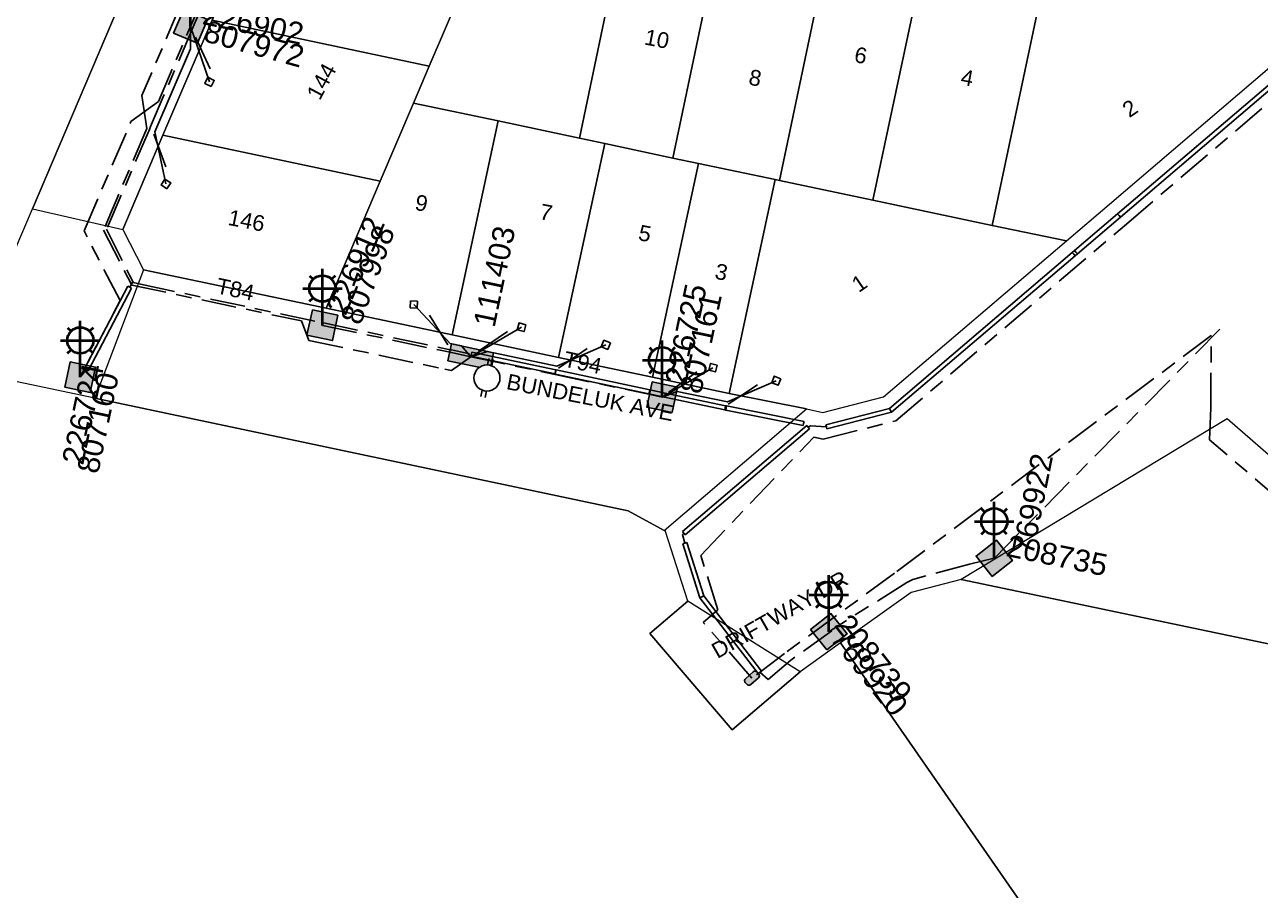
# Model space of a CAD drawing. Header units: metres. Extents: x 302931 to 308644, y 6253878 to 6257414.
# Drawn here: x 307960 to 308101.5, y 6255147.3 to 6255246.4 of the extents above; entities that cross this region are included whole.
import ezdxf
from ezdxf.enums import TextEntityAlignment as Align

# ---------------------------------------------------------------- set-up
doc = ezdxf.new("R2010")
doc.units = ezdxf.units.M
doc.linetypes.add('Cable Exist UG', pattern=[8.2, 4, -1.2, 1.8, -1.2])
doc.layers.get('0').update_dxf_attribs({"color": 6})
for name, color, linetype, lineweight in [('Cadastre Land Parcels_SP_EXT', 9, 'Continuous', 5), ('Cadastre Road Names_SP_HV_LV_SL_EXT', 9, 'Continuous', 5), ('Cadastre Roads_SP_EXT', 9, 'Continuous', 5)]:
    doc.layers.add(name, color=color, linetype=linetype, lineweight=lineweight)
for name, color, linetype in [('Duct_SP_EXT', 7, 'Continuous'), ('Equip_HV_EXT', 7, 'Continuous'), ('Equip_LV_EXT', 7, 'Continuous'), ('Equip_SP_SL_EXT', 7, 'Continuous'), ('Mains_HV_EXT', 7, 'Continuous'), ('Mains_LV_EXT', 7, 'Continuous'), ('Mains_LV_SL_EXT', 7, 'Continuous'), ('Services_SP_EXT', 7, 'Continuous'), ('SupportsUG_SP_LV_EXT', 7, 'Continuous'), ('SupportsUG_SP_LV_SL_EXT', 7, 'Continuous'), ('Trench_SP_EXT', 7, 'Continuous')]:
    doc.layers.add(name, color=color, linetype=linetype)
doc.styles.add('COLUMN_LABEL', font='arial.ttf')
doc.styles.add('iecARIAL', font='arial.ttf', dxfattribs={"height": 2})
doc.styles.add('POLE_LABEL', font='arial.ttf')
doc.styles.get("Standard").update_dxf_attribs({"font": 'arial.ttf'})

# ---------------------------------------------------------------- blocks, each defined once
blk = doc.blocks.new('COLUMN_EXT')
blk.add_hatch(color=256).paths.add_polyline_path([(-1.49, 1.48), (-1.49, -1.49), (1.48, -1.49), (1.48, 1.48)])
blk.add_lwpolyline([(-1.49, -1.49), (1.48, -1.49), (1.48, 1.48), (-1.49, 1.48)], close=True)
for tag, height, style, flags, p in [('ASSET_NUM', 2.5, 'COLUMN_LABEL', 8, (2, 2)), ('STRUCTURE_PLANT_NUMBER', 0.2, 'POLE_LABEL', 9, (1.81, 0.03)), ('STREET_CODE', 0.2, 'COLUMN_LABEL', 9, (1.81, -0.2))]:
    blk.add_attdef(tag, text='', height=height, dxfattribs=dict(style=style, flags=flags)).set_placement(p, align=Align.MIDDLE_LEFT)
at = {"flags": 9}
for tag, p in [('COLUMN_TYPE', (1.81, -0.4)), ('OWNED_BY', (1.81, -0.6)), ('STATE', (1.81, -0.8)), ('USAGE', (1.81, -1)), ('LEGEND', (1.81, -1.2)), ('LOCATION', (1.81, -1.4)), ('STREETNAME', (1.81, -1.6)), ('SUBURB', (1.81, -1.8)), ('NOTES', (1.81, -2))]:
    blk.add_attdef(tag, text='', height=0.2, dxfattribs=at).set_placement(p, align=Align.MIDDLE_LEFT)
at = {"flags": 1}
blk.add_attdef('Z', (1.81, -2.35), '', height=0.2, dxfattribs=at)
blk = doc.blocks.new('PILLAR_EXT')
blk.add_hatch(color=256).paths.add_polyline_path([(-2.475, 0.99), (-2.475, -0.99), (2.475, -0.99), (2.475, 0.99)])
blk.add_lwpolyline([(-2.475, -0.99), (2.475, -0.99), (2.475, 0.99), (-2.475, 0.99)], close=True)
at = {"style": 'iecARIAL', "flags": 8}
blk.add_attdef('ASSET_NUM', (1.5, 3.5), '', height=2.5, dxfattribs=at)
for tag, p, flags in [('OWNED_BY', (0, -0.2), 9), ('STATE', (0, -0.4), 9), ('SUPPORT_TYPE', (0, -0.6), 9), ('USAGE', (0, -0.8), 9), ('LEGEND', (0, -1), 9), ('LOCATION', (0, -1.2), 9), ('NOTES', (0, -1.4), 9), ('PARENT', (0, -1.6), 9), ('STREETNAME', (0, -1.8), 9), ('SUBURB', (0, -2), 1)]:
    blk.add_attdef(tag, p, '', height=0.2, dxfattribs=dict(flags=flags))
blk = doc.blocks.new('SL_LANTERN_EXT')
at = {"lineweight": 40}
for p, q in [((-1.46, 5.68), (-1.06, 5.28)), ((0, 1.97), (0, 6.47)), ((1.46, 5.68), (1.06, 5.28)), ((-2.25, 4.22), (2.25, 4.22)), ((-1.46, 2.76), (-1.06, 3.16)), ((1.46, 2.76), (1.06, 3.16)), ((0, 0), (0, 2.72))]:
    blk.add_line(p, q, dxfattribs=at)
blk.add_circle((0, 4.22), 1.5, dxfattribs=at)
at = {"style": 'iecARIAL', "flags": 8}
blk.add_attdef('ASSET_NUM', (1.5, 1.5), '', height=2.5, dxfattribs=at)
for tag, p, height, flags in [('CONSTRUCTED_VOLTAGE', (0.98, -0.65), 0.2, 9), ('CONTROL_TYPE', (0.98, -0.85), 0.2, 9), ('LANTERN_PURPOSE', (0.98, -1.05), 0.2, 9), ('LANTERN_TYPE', (0.98, -1.25), 0.2, 9), ('NO_PHASES', (0.98, -1.45), 0.2, 9), ('LNUMBER', (2.18, -3.25), 2.5, 8), ('OPERATING_VOLTAGE', (0.98, -1.65), 0.2, 9), ('ORIENTATION', (0.98, -1.85), 0.2, 9), ('OWNED_BY', (0.98, -2.05), 0.2, 9), ('STATE', (0.98, -2.25), 0.2, 9), ('USAGE', (0.98, -2.45), 0.2, 9), ('CEXIST', (0.98, -2.65), 0.2, 9), ('CNEW', (0.98, -2.85), 0.2, 9), ('CNUMBER', (0.98, -3.05), 0.2, 9), ('CREMOVE', (0.98, -3.25), 0.2, 9), ('CREPLACE', (0.98, -3.45), 0.2, 9), ('LKINGHEIGHT', (0.98, -3.65), 0.2, 9), ('LBRACKET', (0.98, -3.85), 0.2, 9), ('LBRACKETVOCAB', (0.98, -4.05), 0.2, 9), ('LCATEGORY', (0.98, -4.25), 0.2, 9), ('LCHARGE1', (0.98, -4.45), 0.2, 9), ('LCHARGE1PERCENT', (0.98, -4.65), 0.2, 9), ('LCHARGE2', (0.98, -4.85), 0.2, 9), ('LCHARGE2PERCENT', (0.98, -5.05), 0.2, 9), ('LCHARGE3', (0.98, -5.25), 0.2, 9), ('LCHARGE3PERCENT', (0.98, -5.45), 0.2, 9), ('LEXIST', (0.98, -5.65), 0.2, 9), ('LLAMP', (0.98, -5.85), 0.2, 9), ('LLAMPVOCAB', (0.98, -6.05), 0.2, 9), ('LMAST', (0.98, -6.25), 0.2, 9), ('LMASTVOCAB', (0.98, -6.45), 0.2, 9), ('LNEW', (0.98, -6.65), 0.2, 9), ('LANTNUMBER', (0.98, -6.85), 0.2, 9), ('LOUTREACH', (0.98, -7.25), 0.2, 9), ('LOUTREACHVOCAB', (0.98, -7.45), 0.2, 9), ('LRATECODE', (0.98, -7.65), 0.2, 9), ('LREMOVE', (0.98, -7.85), 0.2, 9), ('LREPLACE', (0.98, -8.05), 0.2, 9), ('LTYPE', (0.98, -8.25), 0.2, 9), ('LTYPEVOCAB', (0.98, -8.45), 0.2, 9), ('LEGEND', (0.98, -8.65), 0.2, 9), ('STREETNAME', (0.98, -9.25), 0.2, 9), ('SUBURB', (0.98, -9.45), 0.2, 1), ('LOCATION', (0.98, -8.85), 0.2, 9), ('NOTES', (0.98, -9.05), 0.2, 9)]:
    blk.add_attdef(tag, p, '', height=height, dxfattribs=dict(flags=flags))
blk = doc.blocks.new('CCP_EXT')
at = {"flags": 9}
for tag, p in [('LEGEND', (0, -1.4)), ('STATE', (0, -1.8)), ('LIFE_SUPPORT', (0, -1.6)), ('NOTES', (0, -2))]:
    blk.add_attdef(tag, text='', height=0.2, dxfattribs=at).set_placement(p, align=Align.MIDDLE_LEFT)
blk.add_wipeout([(0, 0.57), (0.57, 0), (0, -0.57), (-0.57, 0)])
blk.add_lwpolyline([(-0.57, 0), (0, 0.57), (0.57, 0), (0, -0.57), (-0.57, 0)])
at = {"flags": 1}
blk.add_attdef('Z', (0, 0), '', height=0.2, dxfattribs=at)
at = {"flags": 9}
for tag, p in [('CCP_TYPE', (0, 0)), ('CONSTRUCTED_VOLTAGE', (0, -0.2)), ('OPERATING_VOLTAGE', (0, -0.6)), ('ORIENTATION', (0, -0.8)), ('OWNED_BY', (0, -1)), ('NO_PHASES', (0, -0.4)), ('USAGE', (0, -1.2))]:
    blk.add_attdef(tag, text='', height=0.2, dxfattribs=at).set_placement(p, align=Align.MIDDLE_LEFT)
blk = doc.blocks.new('HV_STJ_EXT')
h = blk.add_hatch(color=256)
edge = h.paths.add_edge_path()
edge.add_ellipse((-0.59, 0.13), major_axis=(0.226, 0.226), ratio=1, start_angle=45, end_angle=135)
edge.add_line((-0.91, 0.13), (-0.91, -0.13))
edge.add_ellipse((-0.59, -0.13), major_axis=(0.226, 0.226), ratio=1, start_angle=135, end_angle=225)
edge.add_line((-0.59, -0.45), (0.59, -0.45))
edge.add_ellipse((0.59, -0.13), major_axis=(-0.226, 0.226), ratio=1, start_angle=135, end_angle=225)
edge.add_line((0.91, -0.13), (0.91, 0.13))
edge.add_ellipse((0.59, 0.13), major_axis=(-0.226, 0.226), ratio=1, start_angle=225, end_angle=315)
edge.add_line((0.59, 0.45), (-0.59, 0.45))
blk.add_lwpolyline([(-0.91, 0.13), (-0.91, -0.13, 0.414214), (-0.59, -0.45), (0.59, -0.45, 0.414214), (0.91, -0.13), (0.91, 0.13, 0.414214), (0.59, 0.45), (-0.59, 0.45, 0.414214)], format="xyb", close=True)
for tag, flags, p in [('ORIENTATION', 9, (1.5, 0)), ('Z', 1, (1.5, -0.8)), ('USAGE', 9, (1.5, -0.2)), ('LEGEND', 9, (1.5, -0.4)), ('NOTES', 9, (1.5, -0.6))]:
    blk.add_attdef(tag, text='', height=0.2, dxfattribs=dict(flags=flags)).set_placement(p, align=Align.MIDDLE_LEFT)
blk = doc.blocks.new('LV_UG_LINKS_OPEN_EXT')
for p, q in [((-0.25, 1.47), (-0.25, 2.22)), ((0.25, 1.47), (0.25, 2.22)), ((-0.25, -1.47), (-0.25, -2.22)), ((0.25, -1.47), (0.25, -2.22))]:
    blk.add_line(p, q)
at = {"flags": 9}
for tag, p in [('ACTUAL_STATUS', (0, 0)), ('CONSTRUCTED_VOLTAGE', (0, -0.2)), ('OPERATING_VOLTAGE', (0, -0.6)), ('ORIENTATION', (0, -0.8)), ('STATE', (0, -1)), ('SWITCH_TYPE', (0, -1.2)), ('NO_PHASES', (0, -0.4)), ('USAGE', (0, -1.4)), ('NOTES', (0, -1.6))]:
    blk.add_attdef(tag, text='', height=0.2, dxfattribs=at).set_placement(p, align=Align.MIDDLE_LEFT)
at = {"flags": 1}
blk.add_attdef('Z', (0, 0), '', height=0.2, dxfattribs=at)
blk.add_wipeout([(-0.25, 1.47), (-0.43, 1.43), (-0.61, 1.36), (-0.77, 1.28), (-0.93, 1.17), (-1.07, 1.05), (-1.19, 0.9), (-1.29, 0.75), (-1.38, 0.58), (-1.44, 0.4), (-1.48, 0.22), (-1.49, 0.03), (-1.49, -0.16), (-1.45, -0.34), (-1.4, -0.52), (-1.32, -0.69), (-1.23, -0.85), (-1.11, -1), (-0.98, -1.13), (-0.83, -1.24), (-0.66, -1.34), (-0.49, -1.41), (-0.31, -1.46), (-0.13, -1.49), (0.06, -1.49), (0.25, -1.47), (0.43, -1.43), (0.61, -1.36), (0.77, -1.28), (0.93, -1.17), (1.07, -1.05), (1.19, -0.9), (1.29, -0.75), (1.38, -0.58), (1.44, -0.4), (1.48, -0.22), (1.49, -0.03), (1.49, 0.16), (1.45, 0.34), (1.4, 0.52), (1.32, 0.69), (1.23, 0.85), (1.11, 1), (0.98, 1.13), (0.83, 1.24), (0.66, 1.34), (0.49, 1.41), (0.31, 1.46), (0.13, 1.49), (-0.06, 1.49)])
blk.add_lwpolyline([(0, -1.49, 1), (0, 1.49, 1)], format="xyb", close=True)

msp = doc.modelspace()

# ---------------------------------------------------------------- linework, layer by layer
at = {"layer": 'Cadastre Land Parcels_SP_EXT', "linetype": 'Continuous'}
for points in [[(307957.83, 6255218.07), (307960.92, 6255225.33), (307980.02, 6255270.25), (307988.92, 6255291.16), (308007.42, 6255334.66), (308016.46, 6255355.92), (308036.64, 6255403.38), (308044.03, 6255420.74), (308053.6, 6255443.25), (308058.78, 6255534.86), (308059.08, 6255540.16), (308062.15, 6255594.53), (308063.33, 6255603.53), (308063.98, 6255606.6), (308064.9, 6255611.01), (308010.97, 6255622.21), (307993.73, 6255571.89), (307943.55, 6255445.53)], [(307955.99, 6254975.06), (308076.88, 6255044.62), (308066.71, 6255071.53), (308063.87, 6255122.75), (308074.29, 6255145.61), (308053.43, 6255175.61), (308048.81, 6255172.3), (308041.04, 6255165.67), (308031.62, 6255176.69), (308031.62, 6255176.69), (308035.94, 6255180.39), (308033.42, 6255188.38), (308033.24, 6255188.48), (308029.14, 6255190.75), (307968.08, 6255203.64), (307951.68, 6255207.1)], [(308173.92, 6255160.61), (308173.26, 6255160.72), (308172.6, 6255160.83), (308171.95, 6255160.96), (308171.29, 6255161.09), (308067.26, 6255182.86), (308061.52, 6255181.39), (308053.43, 6255175.61), (308074.29, 6255145.61)]]:
    msp.add_lwpolyline(points, dxfattribs=at)
for points in [[(308029.7, 6255262.87), (308016.6, 6255265.64), (308011.38, 6255253.42), (308006.36, 6255241.67), (308004.56, 6255237.45), (308014.24, 6255235.42), (308023.55, 6255233.44), (308029.7, 6255262.87)], [(308040.44, 6255260.6), (308029.7, 6255262.87), (308023.55, 6255233.44), (308026.45, 6255232.82), (308034.25, 6255231.15), (308040.44, 6255260.6)], [(308052.64, 6255258.02), (308040.44, 6255260.6), (308034.25, 6255231.15), (308037.18, 6255230.53), (308045.97, 6255228.68), (308046.46, 6255228.58), (308052.64, 6255258.02)], [(308011.38, 6255253.42), (307986.5, 6255258.68), (307981.49, 6255246.93), (308006.36, 6255241.67), (308011.38, 6255253.42)], [(308063.38, 6255255.75), (308052.64, 6255258.02), (308046.46, 6255228.58), (308057.15, 6255226.33), (308063.38, 6255255.75)], [(308077.04, 6255252.87), (308063.38, 6255255.75), (308057.15, 6255226.33), (308070.82, 6255223.44), (308077.04, 6255252.87)], [(308084.22, 6255225.87), (308104.38, 6255243.08), (308103.29, 6255247.35), (308077.04, 6255252.87), (308070.82, 6255223.44), (308079.3, 6255221.67), (308084.22, 6255225.87)], [(308004.56, 6255237.45), (308006.36, 6255241.67), (307981.49, 6255246.93), (307975.87, 6255233.77), (308000.75, 6255228.51), (308004.56, 6255237.45)], [(308014.24, 6255235.42), (308004.56, 6255237.45), (308000.75, 6255228.51), (307994.54, 6255213.94), (308008.97, 6255210.89), (308014.24, 6255235.42)], [(308026.45, 6255232.82), (308023.55, 6255233.44), (308014.24, 6255235.42), (308008.97, 6255210.89), (308021.17, 6255208.31), (308026.45, 6255232.82)], [(308000.75, 6255228.51), (307975.87, 6255233.77), (307971.26, 6255222.96), (307973.64, 6255218.36), (307994.54, 6255213.94), (308000.75, 6255228.51)], [(308037.18, 6255230.53), (308034.25, 6255231.15), (308026.45, 6255232.82), (308021.17, 6255208.31), (308031.91, 6255206.04), (308037.18, 6255230.53)], [(308045.97, 6255228.68), (308037.18, 6255230.53), (308031.91, 6255206.04), (308040.69, 6255204.19), (308045.97, 6255228.68)], [(308058.36, 6255203.79), (308079.3, 6255221.67), (308070.82, 6255223.44), (308057.15, 6255226.33), (308046.46, 6255228.58), (308045.97, 6255228.68), (308040.69, 6255204.19), (308049.55, 6255202.41), (308051.4, 6255202.02), (308058.36, 6255203.79)]]:
    msp.add_lwpolyline(points, close=True, dxfattribs=at)
at = {"layer": 'Cadastre Roads_SP_EXT', "linetype": 'Continuous'}
msp.add_lwpolyline([(308174.52, 6255176.24), (308125.03, 6255186.6), (308112.17, 6255190.95), (308104.48, 6255195.41), (308097.72, 6255201.28), (308067.26, 6255182.86), (308171.29, 6255161.09), (308171.95, 6255160.96), (308172.6, 6255160.83), (308173.26, 6255160.72), (308173.92, 6255160.61)], dxfattribs=at)
msp.add_lwpolyline([(308048.81, 6255172.3), (308035.94, 6255180.39), (308031.62, 6255176.69), (308041.04, 6255165.67), (308048.81, 6255172.3)], close=True, dxfattribs=at)
at = {"layer": 'Duct_SP_EXT'}
for p, q in [((308106.02, 6255242.56), (308085.17, 6255224.76)), ((308106.56, 6255242.39), (308085.48, 6255224.4)), ((308085.17, 6255224.76), (308080.24, 6255220.56)), ((308085.17, 6255224.76), (308085.33, 6255224.58)), ((308085.48, 6255224.4), (308085.33, 6255224.58)), ((308085.48, 6255224.4), (308080.56, 6255220.19)), ((308079.98, 6255220.33), (308059.05, 6255202.46)), ((308080.24, 6255220.56), (308079.98, 6255220.33)), ((308079.98, 6255220.33), (308079.98, 6255220.33)), ((308079.98, 6255220.33), (308080.14, 6255220.15)), ((308079.98, 6255220.33), (308080.14, 6255220.15)), ((308080.24, 6255220.56), (308080.4, 6255220.37)), ((308080.56, 6255220.19), (308080.4, 6255220.37)), ((308080.29, 6255219.97), (308059.28, 6255202.03)), ((308080.29, 6255219.97), (308080.14, 6255220.15)), ((308080.29, 6255219.97), (308080.14, 6255220.15)), ((308080.56, 6255220.19), (308080.29, 6255219.97)), ((308080.29, 6255219.97), (308080.29, 6255219.97)), ((307966.88, 6255207), (307971.84, 6255216.46)), ((307967.3, 6255206.78), (307972.27, 6255216.24)), ((307971.84, 6255216.46), (307972.06, 6255216.35)), ((307972.27, 6255216.24), (307972.06, 6255216.35)), ((307966.88, 6255207), (307967.09, 6255206.89)), ((307967.3, 6255206.78), (307967.09, 6255206.89)), ((308020.75, 6255206.42), (308020.81, 6255206.65)), ((308020.77, 6255206.41), (308020.75, 6255206.42)), ((308020.76, 6255206.42), (308020.81, 6255206.65)), ((308020.77, 6255206.41), (308020.82, 6255206.65)), ((308031.51, 6255204.15), (308020.77, 6255206.41)), ((308020.85, 6255206.89), (308020.81, 6255206.65)), ((308020.86, 6255206.89), (308020.81, 6255206.65)), ((308020.87, 6255206.88), (308020.82, 6255206.65)), ((308020.87, 6255206.88), (308020.86, 6255206.89)), ((308031.61, 6255204.62), (308020.87, 6255206.88)), ((308031.51, 6255204.15), (308031.56, 6255204.38)), ((308033.28, 6255203.77), (308031.51, 6255204.15)), ((308031.61, 6255204.62), (308031.56, 6255204.38)), ((308033.38, 6255204.24), (308031.61, 6255204.62)), ((308033.28, 6255203.77), (308033.33, 6255204.01)), ((308033.28, 6255203.77), (308033.33, 6255204.01)), ((308040.19, 6255202.31), (308033.28, 6255203.77)), ((308033.38, 6255204.24), (308033.33, 6255204.01)), ((308033.38, 6255204.24), (308033.33, 6255204.01)), ((308040.28, 6255202.78), (308033.38, 6255204.24)), ((308040.19, 6255202.31), (308040.23, 6255202.55)), ((308040.19, 6255202.31), (308040.23, 6255202.55)), ((308040.3, 6255202.29), (308040.19, 6255202.31)), ((308040.28, 6255202.78), (308040.23, 6255202.55)), ((308040.28, 6255202.78), (308040.23, 6255202.55)), ((308040.4, 6255202.76), (308040.28, 6255202.78)), ((308040.3, 6255202.29), (308040.35, 6255202.52)), ((308049.16, 6255200.5), (308040.3, 6255202.29)), ((308040.4, 6255202.76), (308040.35, 6255202.52)), ((308049.26, 6255200.97), (308040.4, 6255202.76)), ((308059.05, 6255202.46), (308051.76, 6255200.6)), ((308059.28, 6255202.03), (308051.88, 6255200.14)), ((308059.05, 6255202.46), (308059.17, 6255202.25)), ((308059.28, 6255202.03), (308059.17, 6255202.25)), ((308035.35, 6255188.36), (308049.57, 6255200.51)), ((308049.16, 6255200.5), (308049.21, 6255200.74)), ((308049.26, 6255200.97), (308049.21, 6255200.74)), ((308049.57, 6255200.51), (308049.73, 6255200.32)), ((308051.76, 6255200.6), (308051.82, 6255200.37)), ((308035.66, 6255188), (308049.88, 6255200.14)), ((308049.88, 6255200.14), (308049.73, 6255200.32)), ((308051.88, 6255200.14), (308051.82, 6255200.37)), ((308035.35, 6255188.36), (308035.5, 6255188.18)), ((308035.66, 6255188), (308035.5, 6255188.18)), ((308035.4, 6255186.97), (308035.62, 6255187.04)), ((308035.4, 6255186.97), (308037.35, 6255180.79)), ((308035.85, 6255187.11), (308035.62, 6255187.04)), ((308035.85, 6255187.11), (308037.78, 6255181.01)), ((308037.35, 6255180.79), (308037.56, 6255180.9)), ((308037.35, 6255180.79), (308044, 6255172.1)), ((308037.78, 6255181.01), (308037.56, 6255180.9)), ((308037.78, 6255181.01), (308044.38, 6255172.39)), ((308044, 6255172.1), (308044.19, 6255172.24)), ((308044.38, 6255172.39), (308044.19, 6255172.24))]:
    msp.add_line(p, q, dxfattribs=at)
at = {"layer": 'Mains_LV_EXT', "linetype": 'Cable Exist UG'}
msp.add_lwpolyline([(307983.7, 6255257.22), (307979.65, 6255247.71), (307979.02, 6255246.24)], dxfattribs=at)
at = {"layer": 'Mains_LV_SL_EXT', "linetype": 'Cable Exist UG'}
for points in [[(308096.88, 6255211.56), (308071.04, 6255185.31)], [(308071.04, 6255185.31), (308068.22, 6255184.62), (308068.22, 6255184.62), (308061.72, 6255182.89), (308061.05, 6255182.55), (308061.05, 6255182.55), (308052.1, 6255176.9)]]:
    msp.add_lwpolyline(points, dxfattribs=at)
at = {"layer": 'Trench_SP_EXT', "linetype": 'Cable Exist UG'}
for points in [[(307983.9, 6255256.9), (307979.92, 6255247.59), (307979.21, 6255245.91)], [(307976.2, 6255230.14), (307974.48, 6255234.83), (307974.45, 6255234.76), (307979.21, 6255245.91)], [(307981.28, 6255241.38), (307979.02, 6255246.24)], [(307974.45, 6255234.76), (307974.31, 6255234.44), (307969.42, 6255223), (307972.07, 6255217.68)], [(307972.06, 6255217.7), (307972.46, 6255216.9), (307973.29, 6255216.7)], [(307972.06, 6255216.35), (307972.43, 6255216.97)], [(307973.29, 6255216.7), (307994.23, 6255212.27)], [(308006.38, 6255213.17), (308008.83, 6255209.18), (308008.89, 6255209.17), (308010.96, 6255208.73)], [(307994.23, 6255212.27), (308008.75, 6255209.2), (308008.89, 6255209.17)], [(308015.31, 6255211.27), (308011.1, 6255208.4)], [(308024.45, 6255209.33), (308020.6, 6255206.7)], [(307966.4, 6255206.04), (307967.09, 6255206.89)], [(308037, 6255206.66), (308033.02, 6255203.77)], [(308043.92, 6255205.16), (308040, 6255202.6)], [(308051.82, 6255200.37), (308050.01, 6255200.49), (308049.73, 6255200.32)], [(308035.62, 6255187.04), (308035.35, 6255188.02), (308035.5, 6255188.18)], [(308052.44, 6255176.99), (308047.76, 6255173.64), (308045.16, 6255171.42), (308044.2, 6255172.26)]]:
    msp.add_lwpolyline(points, dxfattribs=at)

# ---------------------------------------------------------------- block references
at = {"layer": 'Equip_HV_EXT', "rotation": 41.33247256967849}
msp.add_blockref('HV_STJ_EXT', (308043.3, 6255171.57), dxfattribs=at)
at = {"layer": 'Equip_SP_SL_EXT'}
ref = msp.add_blockref('SL_LANTERN_EXT', (307979.02, 6255246.24), dxfattribs=at)
ref.add_attrib('ASSET_NUM', '226902', dxfattribs={"layer": '0', "height": 2.5, "rotation": 348.0619, "style": 'iecARIAL'}).set_placement((307980.52, 6255247.74), align=Align.MIDDLE_LEFT)
ref = msp.add_blockref('SL_LANTERN_EXT', (307994.12, 6255211.99), dxfattribs=at)
ref.add_attrib('ASSET_NUM', '226912', dxfattribs={"layer": '0', "height": 2.5, "rotation": 66.8962, "style": 'iecARIAL'}).set_placement((307995.62, 6255213.49), align=Align.MIDDLE_LEFT)
ref = msp.add_blockref('SL_LANTERN_EXT', (308033.02, 6255203.77), dxfattribs=at)
ref.add_attrib('ASSET_NUM', '226725', dxfattribs={"layer": '0', "height": 2.5, "rotation": 78.073, "style": 'iecARIAL'}).set_placement((308034.52, 6255205.27), align=Align.MIDDLE_LEFT)
ref = msp.add_blockref('SL_LANTERN_EXT', (307966.4, 6255206.04), dxfattribs=at)
ref.add_attrib('ASSET_NUM', '226724', dxfattribs={"layer": '0', "height": 2.5, "rotation": 78.0796, "style": 'iecARIAL'}).set_placement((307967.9, 6255207.54), align=Align.MIDDLE_RIGHT)
ref = msp.add_blockref('SL_LANTERN_EXT', (308071.04, 6255185.31), dxfattribs=at)
ref.add_attrib('ASSET_NUM', '208735', dxfattribs={"layer": '0', "height": 2.5, "rotation": 348.3738, "style": 'iecARIAL'}).set_placement((308072.54, 6255186.81), align=Align.MIDDLE_LEFT)
ref = msp.add_blockref('SL_LANTERN_EXT', (308052.1, 6255176.9), dxfattribs=at)
ref.add_attrib('ASSET_NUM', '208739', dxfattribs={"layer": '0', "height": 2.5, "rotation": 308.4576, "style": 'iecARIAL'}).set_placement((308053.6, 6255178.4), align=Align.MIDDLE_LEFT)
at = {"layer": 'SupportsUG_SP_LV_EXT'}
ref = msp.add_blockref('PILLAR_EXT', (308011.1, 6255208.4), dxfattribs=dict(at, rotation=348.0631195734402))
ref.add_attrib('ASSET_NUM', '111403', dxfattribs={"layer": '0', "height": 2.5, "rotation": 78.0631, "style": 'iecARIAL'}).set_placement((308012.6, 6255211.9), align=Align.MIDDLE_LEFT)
at = {"layer": 'SupportsUG_SP_LV_SL_EXT'}
ref = msp.add_blockref('COLUMN_EXT', (307979.02, 6255246.24), dxfattribs=dict(at, rotation=156.8941070429525))
ref.add_attrib('ASSET_NUM', '807972', dxfattribs={"layer": '0', "height": 2.5, "rotation": 344.6291, "style": 'COLUMN_LABEL'}).set_placement((307981.02, 6255246.99), align=Align.TOP_LEFT)
ref = msp.add_blockref('COLUMN_EXT', (307994.12, 6255211.99), dxfattribs=dict(at, rotation=258.0658379265421))
ref.add_attrib('ASSET_NUM', '807998', dxfattribs={"layer": '0', "height": 2.5, "rotation": 69.9604, "style": 'COLUMN_LABEL'}).set_placement((307996.12, 6255212.74), align=Align.TOP_LEFT)
ref = msp.add_blockref('COLUMN_EXT', (308033.02, 6255203.77), dxfattribs=dict(at, rotation=258.0729762835276))
ref.add_attrib('ASSET_NUM', '807161', dxfattribs={"layer": '0', "height": 2.5, "rotation": 78.073, "style": 'COLUMN_LABEL'}).set_placement((308035.02, 6255204.52), align=Align.TOP_LEFT)
ref = msp.add_blockref('COLUMN_EXT', (307966.4, 6255206.04), dxfattribs=dict(at, rotation=258.0795978685293))
ref.add_attrib('ASSET_NUM', '807160', dxfattribs={"layer": '0', "height": 2.5, "rotation": 78.0796, "style": 'COLUMN_LABEL'}).set_placement((307968.4, 6255206.79), align=Align.TOP_RIGHT)
ref = msp.add_blockref('COLUMN_EXT', (308071.04, 6255185.31), dxfattribs=dict(at, rotation=38.16671230501511))
ref.add_attrib('ASSET_NUM', '769922', dxfattribs={"layer": '0', "height": 2.5, "rotation": 78.6289, "style": 'COLUMN_LABEL'}).set_placement((308073.04, 6255186.06), align=Align.TOP_LEFT)
ref = msp.add_blockref('COLUMN_EXT', (308052.1, 6255176.9), dxfattribs=dict(at, rotation=38.45759483468525))
ref.add_attrib('ASSET_NUM', '769920', dxfattribs={"layer": '0', "height": 2.5, "rotation": 308.4576, "style": 'COLUMN_LABEL'}).set_placement((308054.1, 6255177.65), align=Align.TOP_LEFT)

# ---------------------------------------------------------------- texts
at = {"layer": 'Cadastre Land Parcels_SP_EXT'}
for s, rotation, p in [('10', 349.0172, (308030.88, 6255244.18)), ('6', 349.0206, (308054.91, 6255242.17)), ('144', 61.6297, (307993.81, 6255237.66)), ('8', 349.0194, (308042.82, 6255239.59)), ('4', 349.0191, (308067.1, 6255239.6)), ('2', 34.3693, (308086.51, 6255235.71)), ('9', 349.0175, (308004.61, 6255225.24)), ('7', 349.0164, (308018.88, 6255224.18)), ('146', 349.0209, (307983.21, 6255223.51)), ('5', 349.0215, (308030.19, 6255221.77)), ('3', 348.4056, (308038.94, 6255217.36)), ('1', 34.3696, (308055.52, 6255215.68))]:
    msp.add_text(s, height=1.8, rotation=rotation, dxfattribs=at).set_placement(p)
at = {"layer": 'Cadastre Road Names_SP_HV_LV_SL_EXT'}
for s, rotation, p in [('BUNDELUK AVE', 349.0175, (308015.09, 6255204.7)), ('DRIFTWAY DR', 29.7667, (308039.35, 6255173.76))]:
    msp.add_text(s, height=1.8, rotation=rotation, dxfattribs=at).set_placement(p)
at = {"layer": 'Mains_LV_EXT'}
msp.add_text('T84', height=1.8, rotation=348.0692, dxfattribs=at).set_placement((307981.85, 6255215.69))

# ---------------------------------------------------------------- next in the draw order: block references
at = {"layer": 'Services_SP_EXT'}
for p, rotation in [((307981.2, 6255239.87), 108.8941068341557), ((307976.21, 6255228.19), 101.8838534076671), ((308004.59, 6255214.37), 313.0731474861585), ((308016.92, 6255211.77), 210.0631194969187), ((308026.57, 6255209.75), 203.2623095907311), ((308038.84, 6255207.14), 210.0729761710261), ((308046.09, 6255205.65), 203.5528004958144)]:
    msp.add_blockref('CCP_EXT', p, dxfattribs=dict(at, rotation=rotation))

# ---------------------------------------------------------------- next in the draw order: linework, layer by layer
at = {"layer": 'Cadastre Roads_SP_EXT', "linetype": 'Continuous'}
for points in [[(307975.87, 6255233.77), (307981.49, 6255246.93), (307986.5, 6255258.68), (307990.11, 6255267.14), (307980.02, 6255270.25), (307960.92, 6255225.33), (307971.26, 6255222.96), (307975.87, 6255233.77)], [(308049.55, 6255202.41), (308040.69, 6255204.19), (308031.91, 6255206.04), (308021.17, 6255208.31), (308008.97, 6255210.89), (307994.54, 6255213.94), (307973.64, 6255218.36), (307968.08, 6255203.64), (308029.14, 6255190.75), (308033.24, 6255188.48), (308049.55, 6255202.41)]]:
    msp.add_lwpolyline(points, close=True, dxfattribs=at)
at = {"layer": 'Mains_HV_EXT', "linetype": 'Cable Exist UG'}
msp.add_lwpolyline([(308043.3, 6255171.57), (308037.73, 6255177.97), (308039.4, 6255179.39), (308039.4, 6255179.39), (308037.43, 6255185.64), (308050.37, 6255199.17), (308051.47, 6255198.94), (308059.78, 6255201.06), (308059.78, 6255201.06), (308086.17, 6255223.59), (308107.75, 6255242.01), (308106.7, 6255246.12), (308119.05, 6255255.81), (308100.58, 6255259.71)], dxfattribs=at)
msp.add_lwpolyline([(308235.47, 6255187.49), (308200.35, 6255174.5), (308200.35, 6255174.5, -0.145422), (308174.02, 6255172.62), (308174.02, 6255172.62), (308132.46, 6255181.13), (308125.48, 6255182.59), (308111.42, 6255187.39), (308103.94, 6255191.82), (308095.69, 6255198.87), (308095.84, 6255202.55), (308095.87, 6255210.81), (308095.87, 6255210.81), (308059.62, 6255183.59), (308047.01, 6255174.4), (308043.3, 6255171.57)], format="xyb", dxfattribs=at)
at = {"layer": 'Mains_LV_SL_EXT', "linetype": 'Cable Exist UG'}
msp.add_lwpolyline([(307966.4, 6255206.04), (307970.95, 6255214.84), (307966.84, 6255222.8), (307972.2, 6255235.34), (307975.35, 6255237.64), (307979.02, 6255246.24)], dxfattribs=at)
at = {"layer": 'Services_SP_EXT'}
for points in [[(307979.02, 6255246.24), (307979.01, 6255243.68), (307979.01, 6255243.68), (307974.95, 6255234.16), (307976.21, 6255228.19)], [(307979.02, 6255246.24), (307981.2, 6255239.87)], [(308033.02, 6255203.77), (308038.84, 6255207.14)], [(308033.02, 6255203.77), (308034.73, 6255204.43), (308034.73, 6255204.43), (308040.49, 6255203.21), (308046.09, 6255205.65)]]:
    msp.add_lwpolyline(points, dxfattribs=at)

# ---------------------------------------------------------------- next in the draw order: texts
at = {"layer": 'Mains_LV_EXT'}
msp.add_text('T94', height=1.8, rotation=348.07, dxfattribs=at).set_placement((308021.63, 6255207.29))

# ---------------------------------------------------------------- next in the draw order: block references
at = {"layer": 'Equip_LV_EXT', "rotation": 348.0631195734402}
msp.add_blockref('LV_UG_LINKS_OPEN_EXT', (308012.96, 6255205.96), dxfattribs=at)

# ---------------------------------------------------------------- next in the draw order: linework, layer by layer
at = {"layer": 'Duct_SP_EXT'}
for p, q in [((308011.23, 6255208.92), (308011.18, 6255208.69)), ((308020.85, 6255206.89), (308011.23, 6255208.92)), ((308011.13, 6255208.45), (308011.18, 6255208.69)), ((308020.76, 6255206.42), (308011.13, 6255208.45))]:
    msp.add_line(p, q, dxfattribs=at)
at = {"layer": 'Mains_LV_EXT', "linetype": 'Cable Exist UG'}
for points in [[(307983.7, 6255257.22), (307981.2, 6255256.45), (307977.81, 6255248.5), (307973.46, 6255238.3), (307974.03, 6255234.55), (307969.05, 6255222.88), (307972.29, 6255216.6), (307991.72, 6255212.49), (307992.55, 6255210.27), (308008.14, 6255206.98), (308008.92, 6255206.81), (308011.1, 6255208.4)], [(308011.1, 6255208.4), (308020.76, 6255206.36), (308031.5, 6255204.09), (308033.02, 6255203.77)]]:
    msp.add_lwpolyline(points, dxfattribs=at)
at = {"layer": 'Mains_LV_SL_EXT', "linetype": 'Cable Exist UG'}
msp.add_lwpolyline([(307994.12, 6255211.99), (308008.56, 6255208.94), (308011.1, 6255208.4)], dxfattribs=at)
at = {"layer": 'Services_SP_EXT'}
for points in [[(308011.1, 6255208.4), (308010.06, 6255209.64), (308008.76, 6255209.91), (308004.59, 6255214.37)], [(308011.1, 6255208.4), (308016.92, 6255211.77)], [(308011.1, 6255208.4), (308013.04, 6255209.01), (308013.04, 6255209.01), (308020.96, 6255207.33), (308026.57, 6255209.75)]]:
    msp.add_lwpolyline(points, dxfattribs=at)

doc.saveas('drawing.dxf')
